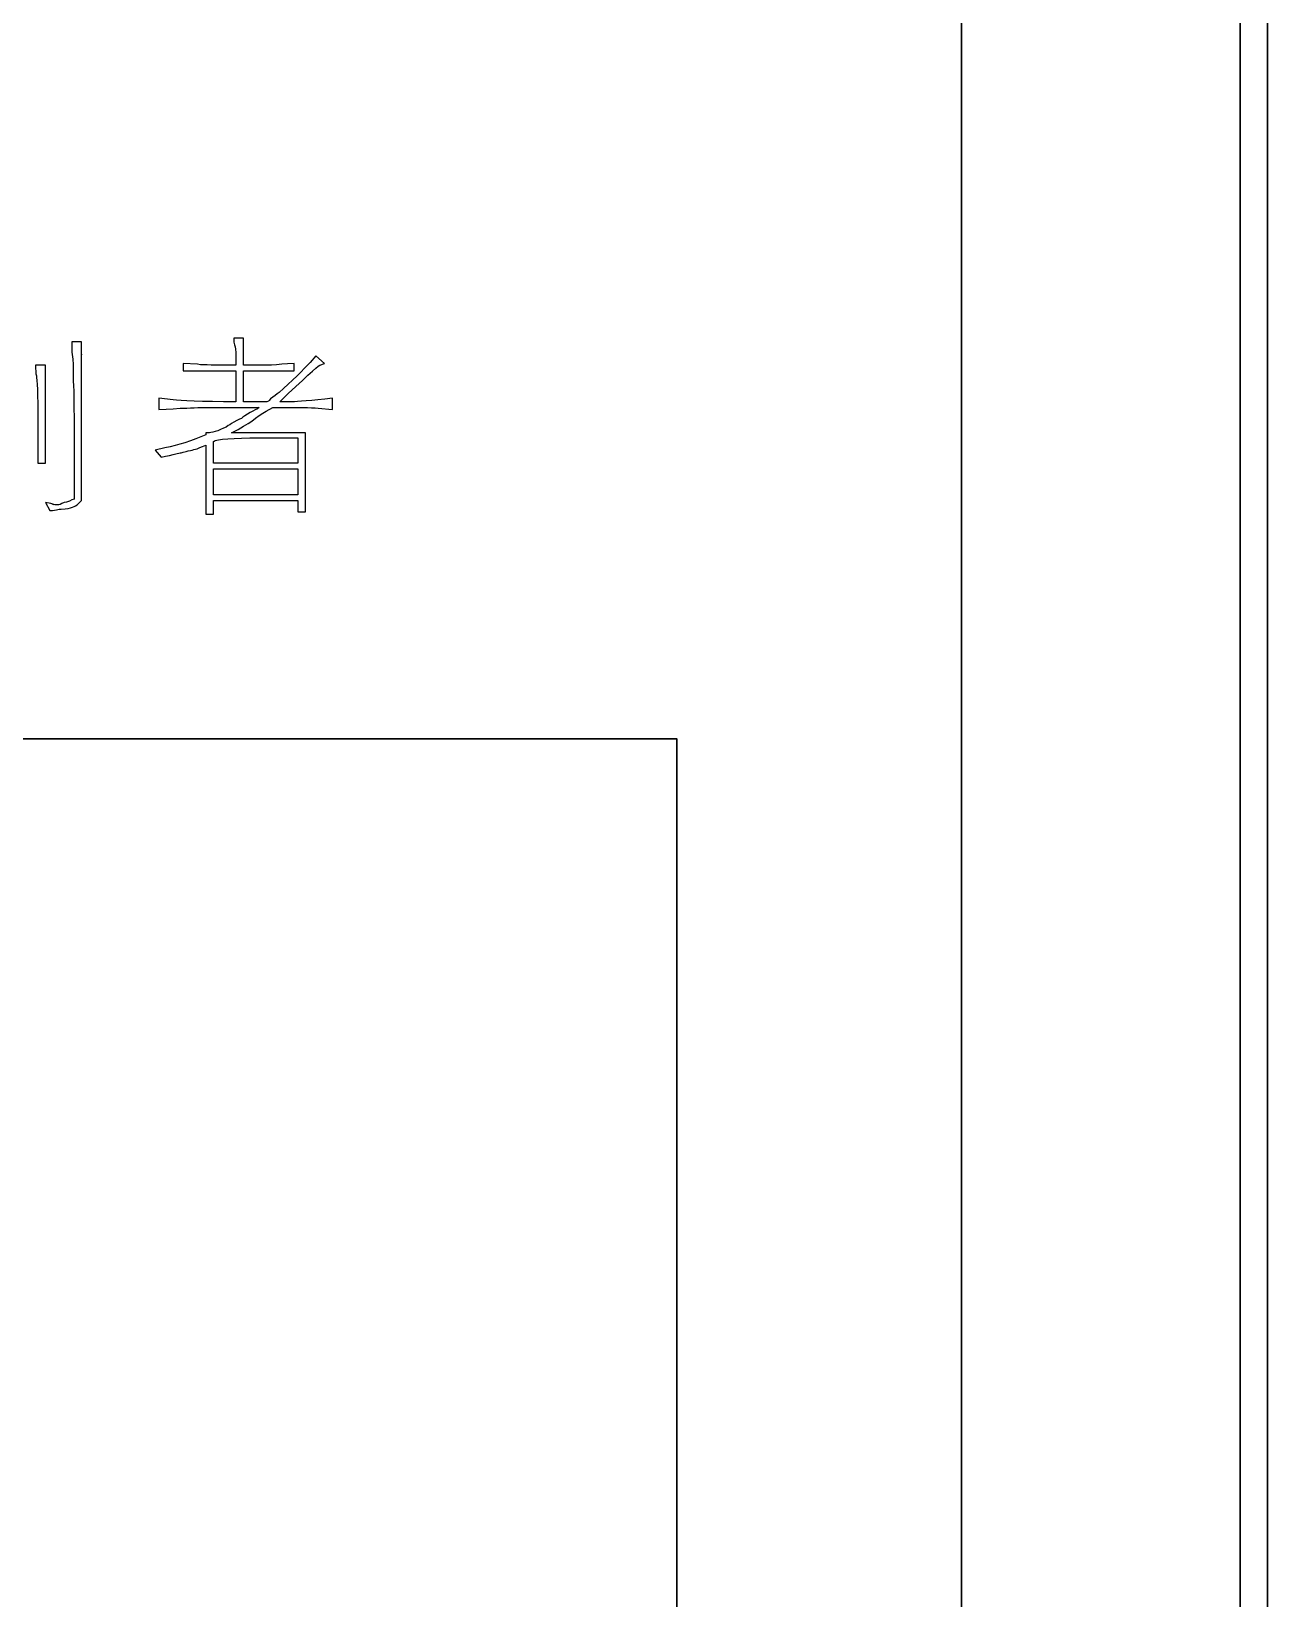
# Model space of a CAD drawing. Header units: inches. Extents: x -9450 to 207408, y -100115 to 6682.
# Drawn here: x 8936 to 9450, y 4728 to 5380 of the extents above; entities that cross this region are included whole.
import ezdxf

# ---------------------------------------------------------------- set-up
doc = ezdxf.new("R2010")
doc.units = ezdxf.units.IN
doc.header["$MEASUREMENT"] = 0
doc.layers.add('E. 图框', color=4, linetype='Continuous')
doc.layers.add('E.01 布局 文字', color=71, linetype='Continuous')

# ---------------------------------------------------------------- blocks, each defined once
blk = doc.blocks.new('eet')
at = {"layer": 'E. 图框', "lineweight": 30}
for p, q in [((9450, -6682.5), (9450, 6682.5)), ((9438.55, 6666.47), (9438.55, -6666.47)), ((9322.88, 6329.78), (9322.88, -6329.78))]:
    blk.add_line(p, q, dxfattribs=at)
at = {"layer": 'E. 图框', "color": 7, "lineweight": 30}
blk.add_line((9438.55, 6666.47), (9438.55, -6666.47), dxfattribs=at)
at = {"layer": 'E. 图框', "lineweight": 30}
blk.add_lwpolyline([(7687.76, 5085.5), (9204.61, 5085.5), (9204.61, 1882.01), (7687.76, 1882.01)], close=True, dxfattribs=at)
at = {"layer": 'E.01 布局 文字'}
for p, q in [((9020.44, 5252.01), (9020.44, 5251.14)), ((9024.49, 5252.01), (9020.44, 5252.01)), ((9020.44, 5251.14), (9020.51, 5250.42)), ((9024.49, 5249.86), (9024.49, 5252.01)), ((8953.16, 5250.5), (8953.16, 5248.19)), ((8957.22, 5250.5), (8953.16, 5250.5)), ((8953.16, 5248.19), (8953.24, 5246.45)), ((8953.24, 5246.45), (8953.32, 5245.17)), ((8953.32, 5245.17), (8953.48, 5244.46)), ((8953.48, 5244.46), (8953.64, 5243.26)), ((8957.22, 5249.31), (8957.22, 5250.5)), ((8957.22, 5248.59), (8957.22, 5249.31)), ((8957.22, 5247.64), (8957.22, 5248.59)), ((8957.22, 5246.45), (8957.22, 5247.64)), ((8957.22, 5245.09), (8957.22, 5246.45)), ((8957.22, 5245.17), (8957.22, 5245.41)), ((8957.22, 5245.41), (8957.22, 5245.09)), ((8957.22, 5244.46), (8957.22, 5245.17)), ((8957.22, 5243.11), (8957.22, 5244.46)), ((9020.51, 5250.42), (9020.59, 5249.79)), ((9020.59, 5249.79), (9020.75, 5249.31)), ((9020.75, 5249.31), (9021.07, 5248.51)), ((9021.07, 5248.51), (9021.23, 5247.48)), ((9021.23, 5247.48), (9021.31, 5246.13)), ((9021.31, 5246.13), (9021.39, 5244.46)), ((9021.39, 5244.46), (9021.39, 5240.88)), ((9024.49, 5248.99), (9024.49, 5249.86)), ((9024.49, 5247.16), (9024.49, 5248.99)), ((9024.49, 5244.46), (9024.49, 5247.16)), ((9024.49, 5240.88), (9024.49, 5244.46)), ((9054.63, 5244.78), (9052.16, 5241.99)), ((9058.13, 5241.52), (9054.63, 5244.78)), ((8938.13, 5240.88), (8938.13, 5239.53)), ((8942.19, 5240.88), (8938.13, 5240.88)), ((8938.13, 5239.53), (8938.21, 5238.25)), ((8938.21, 5238.25), (8938.29, 5237.22)), ((8942.19, 5237.94), (8942.19, 5240.88)), ((8942.19, 5237.62), (8942.19, 5237.94)), ((8953.64, 5243.26), (8953.72, 5241.2)), ((8953.72, 5241.2), (8953.8, 5238.18)), ((8953.8, 5238.18), (8953.8, 5234.28)), ((8957.22, 5241.28), (8957.22, 5243.11)), ((8957.22, 5238.81), (8957.22, 5241.28)), ((8957.22, 5235.87), (8957.22, 5238.81)), ((9005.41, 5241.2), (8999.44, 5241.52)), ((8999.44, 5241.52), (8999.44, 5238.49)), ((8999.44, 5238.49), (9002.54, 5238.49)), ((9002.54, 5238.49), (9005.41, 5238.49)), ((9006.68, 5241.04), (9005.41, 5241.2)), ((9005.41, 5238.49), (9007.95, 5238.49)), ((9008.03, 5240.96), (9006.68, 5241.04)), ((9007.95, 5238.49), (9010.26, 5238.49)), ((9009.46, 5240.96), (9008.03, 5240.96)), ((9011.05, 5240.88), (9009.46, 5240.96)), ((9010.26, 5238.49), (9012.24, 5238.49)), ((9012.64, 5240.88), (9011.05, 5240.88)), ((9012.24, 5238.49), (9013.91, 5238.49)), ((9014.87, 5240.88), (9012.64, 5240.88)), ((9013.91, 5238.49), (9015.27, 5238.49)), ((9017.81, 5240.88), (9014.87, 5240.88)), ((9015.27, 5238.49), (9016.38, 5238.49)), ((9016.38, 5238.49), (9021.39, 5238.49)), ((9021.39, 5240.88), (9017.81, 5240.88)), ((9021.39, 5238.49), (9021.39, 5225.61)), ((9029.26, 5240.88), (9024.49, 5240.88)), ((9024.49, 5225.61), (9024.49, 5238.49)), ((9024.49, 5238.49), (9027.11, 5238.49)), ((9027.11, 5238.49), (9029.42, 5238.49)), ((9030.93, 5240.88), (9029.26, 5240.88)), ((9029.42, 5238.49), (9031.65, 5238.49)), ((9032.68, 5240.88), (9030.93, 5240.88)), ((9031.65, 5238.49), (9033.64, 5238.49)), ((9034.43, 5240.88), (9032.68, 5240.88)), ((9033.64, 5238.49), (9035.38, 5238.49)), ((9036.1, 5240.88), (9034.43, 5240.88)), ((9035.38, 5238.49), (9036.98, 5238.49)), ((9038.17, 5241.04), (9036.1, 5240.88)), ((9036.98, 5238.49), (9038.41, 5238.49)), ((9040.39, 5241.2), (9038.17, 5241.04)), ((9038.41, 5238.49), (9039.6, 5238.49)), ((9039.6, 5238.49), (9045.56, 5238.49)), ((9042.86, 5241.36), (9040.39, 5241.2)), ((9045.56, 5241.52), (9042.86, 5241.36)), ((9045.56, 5238.49), (9045.56, 5241.52)), ((9048.19, 5237.86), (9046.84, 5236.43)), ((9050.02, 5239.69), (9048.19, 5237.86)), ((9052.16, 5241.99), (9050.02, 5239.69)), ((9051.29, 5236.66), (9053.12, 5238.33)), ((9053.12, 5238.33), (9054.55, 5239.61)), ((9054.55, 5239.61), (9055.58, 5240.48)), ((9055.58, 5240.48), (9056.22, 5240.88)), ((9056.22, 5240.88), (9058.13, 5241.52)), ((8938.29, 5237.22), (8938.45, 5236.43)), ((8938.45, 5236.43), (8938.53, 5235.71)), ((8938.53, 5235.71), (8938.69, 5234.52)), ((8938.69, 5234.52), (8938.77, 5232.85)), ((8938.77, 5232.85), (8938.93, 5230.7)), ((8942.19, 5236.11), (8942.19, 5237.62)), ((8942.19, 5233.32), (8942.19, 5236.11)), ((8942.19, 5229.19), (8942.19, 5233.32)), ((8953.8, 5234.28), (8953.88, 5232.21)), ((8953.88, 5232.21), (8953.96, 5229.98)), ((8957.22, 5232.37), (8957.22, 5235.87)), ((8957.22, 5228.32), (8957.22, 5232.37)), ((9041.19, 5231.18), (9039.28, 5229.51)), ((9043.02, 5232.93), (9041.19, 5231.18)), ((9044.93, 5234.6), (9043.02, 5232.93)), ((9043.1, 5229.03), (9046.28, 5231.97)), ((9046.84, 5236.43), (9044.93, 5234.6)), ((9046.28, 5231.97), (9048.98, 5234.52)), ((9048.98, 5234.52), (9051.29, 5236.66)), ((8938.93, 5230.7), (8938.93, 5228.08)), ((8938.93, 5228.08), (8939.01, 5224.98)), ((8939.01, 5224.98), (8939.01, 5221.32)), ((8942.19, 5223.86), (8942.19, 5229.19)), ((8953.96, 5229.98), (8953.96, 5227.6)), ((8953.96, 5227.6), (8954.04, 5225.13)), ((8954.04, 5225.13), (8954.04, 5222.43)), ((8957.22, 5223.7), (8957.22, 5228.32)), ((8995.31, 5226.49), (8989.34, 5227.12)), ((8989.34, 5227.12), (8989.34, 5222.35)), ((8996.74, 5226.33), (8995.31, 5226.49)), ((8998.65, 5226.09), (8996.74, 5226.33)), ((9001.03, 5226.01), (8998.65, 5226.09)), ((9004.05, 5225.85), (9001.03, 5226.01)), ((9007.55, 5225.77), (9004.05, 5225.85)), ((9011.61, 5225.69), (9007.55, 5225.77)), ((9016.22, 5225.61), (9011.61, 5225.69)), ((9021.39, 5225.61), (9016.22, 5225.61)), ((9034.27, 5225.61), (9024.49, 5225.61)), ((9034.91, 5225.93), (9034.27, 5225.61)), ((9035.15, 5226.17), (9034.91, 5225.93)), ((9035.78, 5226.8), (9035.15, 5226.17)), ((9036.74, 5227.52), (9035.78, 5226.8)), ((9037.61, 5228.24), (9036.74, 5227.52)), ((9038.49, 5228.87), (9037.61, 5228.24)), ((9039.28, 5229.51), (9038.49, 5228.87)), ((9039.6, 5225.61), (9043.1, 5229.03)), ((9044.61, 5225.61), (9039.6, 5225.61)), ((9045.64, 5225.61), (9044.61, 5225.61)), ((9046.99, 5225.69), (9045.64, 5225.61)), ((9048.58, 5225.85), (9046.99, 5225.69)), ((9050.57, 5226.01), (9048.58, 5225.85)), ((9052.88, 5226.17), (9050.57, 5226.01)), ((9055.42, 5226.49), (9052.88, 5226.17)), ((9058.37, 5226.72), (9055.42, 5226.49)), ((9061.55, 5227.12), (9058.37, 5226.72)), ((9061.55, 5222.35), (9061.55, 5227.12)), ((8939.01, 5221.32), (8939.01, 5217.26)), ((8942.19, 5217.26), (8942.19, 5223.86)), ((8954.04, 5222.43), (8954.12, 5219.65)), ((8954.12, 5219.65), (8954.12, 5216.71)), ((8957.22, 5218.53), (8957.22, 5223.7)), ((8957.22, 5212.81), (8957.22, 5218.53)), ((8989.34, 5222.35), (8992.37, 5222.59)), ((8992.37, 5222.59), (8995.23, 5222.75)), ((8995.23, 5222.75), (8998.17, 5222.91)), ((8998.17, 5222.91), (9000.95, 5222.91)), ((9000.95, 5222.91), (9002.46, 5223.07)), ((9002.46, 5223.07), (9003.97, 5223.15)), ((9003.97, 5223.15), (9005.57, 5223.23)), ((9005.57, 5223.23), (9007.24, 5223.23)), ((9007.24, 5223.23), (9008.9, 5223.23)), ((9008.9, 5223.23), (9010.89, 5223.23)), ((9010.89, 5223.23), (9013.28, 5223.23)), ((9013.28, 5223.23), (9016.06, 5223.23)), ((9016.06, 5223.23), (9031.09, 5223.23)), ((9022.82, 5218.38), (9021.71, 5217.82)), ((9023.62, 5218.69), (9022.82, 5218.38)), ((9024.25, 5219.25), (9023.62, 5218.69)), ((9025.13, 5219.81), (9024.25, 5219.25)), ((9026.16, 5220.44), (9025.13, 5219.81)), ((9027.35, 5221.16), (9026.16, 5220.44)), ((9028.39, 5221.71), (9027.35, 5221.16)), ((9027.99, 5217.5), (9029.5, 5218.77)), ((9029.34, 5222.27), (9028.39, 5221.71)), ((9030.3, 5222.75), (9029.34, 5222.27)), ((9029.5, 5218.77), (9031.01, 5219.89)), ((9031.09, 5223.23), (9030.3, 5222.75)), ((9031.01, 5219.89), (9032.52, 5220.92)), ((9032.52, 5220.92), (9033.95, 5221.71)), ((9033.95, 5221.71), (9036.74, 5223.23)), ((9036.74, 5223.23), (9039.04, 5223.23)), ((9039.04, 5223.23), (9041.19, 5223.23)), ((9041.19, 5223.23), (9043.1, 5223.23)), ((9043.1, 5223.23), (9044.77, 5223.23)), ((9044.77, 5223.23), (9046.2, 5223.23)), ((9046.2, 5223.23), (9047.47, 5223.23)), ((9047.47, 5223.23), (9048.51, 5223.23)), ((9048.51, 5223.23), (9049.3, 5223.23)), ((9049.3, 5223.23), (9051.13, 5223.23)), ((9051.13, 5223.23), (9052.72, 5223.15)), ((9052.72, 5223.15), (9054.23, 5223.07)), ((9054.23, 5223.07), (9055.58, 5222.91)), ((9055.58, 5222.91), (9061.55, 5222.35)), ((8939.01, 5217.26), (8939.01, 5200.17)), ((8942.19, 5209.31), (8942.19, 5217.26)), ((8954.12, 5216.71), (8954.12, 5213.6)), ((8954.12, 5213.6), (8954.12, 5185.14)), ((8957.22, 5206.61), (8957.22, 5212.81)), ((9008.83, 5211.85), (9006.84, 5211.06)), ((9009.46, 5212.73), (9008.83, 5212.73)), ((9008.83, 5212.73), (9008.83, 5211.85)), ((9010.42, 5212.73), (9009.46, 5212.73)), ((9010.97, 5212.81), (9010.42, 5212.73)), ((9011.77, 5212.97), (9010.97, 5212.81)), ((9012.72, 5213.21), (9011.77, 5212.97)), ((9013.84, 5213.6), (9012.72, 5213.21)), ((9015.03, 5214.08), (9013.84, 5213.6)), ((9016.22, 5214.64), (9015.03, 5214.08)), ((9017.25, 5215.11), (9016.22, 5214.64)), ((9018.21, 5215.75), (9017.25, 5215.11)), ((9018.84, 5216.07), (9018.21, 5215.75)), ((9019.56, 5216.55), (9018.84, 5216.07)), ((9019.48, 5212.73), (9022.26, 5214.16)), ((9047.15, 5212.73), (9019.48, 5212.73)), ((9020.51, 5217.1), (9019.56, 5216.55)), ((9021.71, 5217.82), (9020.51, 5217.1)), ((9022.26, 5214.16), (9024.57, 5215.43)), ((9024.57, 5215.43), (9026.48, 5216.55)), ((9026.48, 5216.55), (9027.99, 5217.5)), ((9048.03, 5212.73), (9047.15, 5212.73)), ((9050.25, 5212.73), (9048.03, 5212.73)), ((9050.25, 5179.81), (9050.25, 5212.73)), ((8942.19, 5200.17), (8942.19, 5209.31)), ((8957.22, 5199.77), (8957.22, 5206.61)), ((8991.89, 5206.45), (8987.83, 5205.57)), ((8987.83, 5205.57), (8990.3, 5202.55)), ((8994.03, 5206.92), (8991.89, 5206.45)), ((8996.1, 5207.4), (8994.03, 5206.92)), ((8998.09, 5207.96), (8996.1, 5207.4)), ((9000.08, 5208.51), (8998.09, 5207.96)), ((9002.46, 5209.39), (9000.08, 5208.51)), ((9000.63, 5204.94), (9001.59, 5205.18)), ((9001.59, 5205.18), (9002.46, 5205.33)), ((9004.77, 5210.26), (9002.46, 5209.39)), ((9002.46, 5205.33), (9003.18, 5205.57)), ((9003.18, 5205.57), (9003.82, 5205.73)), ((9003.82, 5205.73), (9004.53, 5205.89)), ((9004.53, 5205.89), (9005.25, 5206.13)), ((9006.84, 5211.06), (9004.77, 5210.26)), ((9005.25, 5206.13), (9006.04, 5206.45)), ((9006.04, 5206.45), (9007, 5206.92)), ((9007, 5206.92), (9007.55, 5207)), ((9007.55, 5207), (9008.83, 5207.64)), ((9008.83, 5207.64), (9008.83, 5178.85)), ((9012.01, 5209.15), (9012.32, 5209.31)), ((9012.01, 5200.17), (9012.01, 5209.15)), ((9012.32, 5209.31), (9012.8, 5209.47)), ((9012.8, 5209.47), (9013.44, 5209.63)), ((9013.44, 5209.63), (9014.15, 5209.79)), ((9014.15, 5209.79), (9015.82, 5210.03)), ((9015.82, 5210.03), (9018.05, 5210.26)), ((9018.05, 5210.26), (9020.59, 5210.42)), ((9020.59, 5210.42), (9023.7, 5210.5)), ((9023.7, 5210.5), (9027.19, 5210.58)), ((9027.19, 5210.58), (9031.09, 5210.66)), ((9031.09, 5210.66), (9047.15, 5210.66)), ((9047.15, 5210.66), (9047.15, 5200.17)), ((8939.01, 5200.17), (8942.19, 5200.17)), ((8957.22, 5192.45), (8957.22, 5199.77)), ((8990.3, 5202.55), (8992.05, 5202.95)), ((8992.05, 5202.95), (8993.72, 5203.35)), ((8993.72, 5203.35), (8995.31, 5203.74)), ((8995.31, 5203.74), (8996.9, 5204.06)), ((8996.9, 5204.06), (8997.69, 5204.3)), ((8997.69, 5204.3), (8998.17, 5204.38)), ((8998.17, 5204.38), (8998.65, 5204.38)), ((8998.65, 5204.38), (8999.44, 5204.62)), ((8999.44, 5204.62), (9000.63, 5204.94)), ((9047.15, 5200.17), (9012.01, 5200.17)), ((8957.22, 5184.58), (8957.22, 5192.45)), ((9012.01, 5186.97), (9012.01, 5197.78)), ((9012.01, 5197.78), (9047.15, 5197.78)), ((9047.15, 5197.78), (9047.15, 5186.97)), ((9047.15, 5186.97), (9012.01, 5186.97)), ((8944.42, 5183.39), (8942.19, 5183.7)), ((8942.19, 5183.7), (8944.1, 5180.37)), ((8944.1, 5180.37), (8944.57, 5180.37)), ((8945.53, 5182.99), (8944.42, 5183.39)), ((8944.57, 5180.37), (8945.21, 5180.44)), ((8945.21, 5180.44), (8946.01, 5180.52)), ((8946.24, 5182.83), (8945.29, 5183.07)), ((8945.29, 5183.07), (8945.53, 5182.99)), ((8946.01, 5180.52), (8946.88, 5180.68)), ((8947.2, 5182.75), (8946.24, 5182.83)), ((8946.88, 5180.68), (8947.99, 5180.92)), ((8947.75, 5182.83), (8947.2, 5182.75)), ((8948.39, 5182.99), (8947.75, 5182.83)), ((8947.99, 5180.92), (8948.79, 5181)), ((8949.11, 5183.31), (8948.39, 5182.99)), ((8948.79, 5181), (8950.38, 5181.16)), ((8950.06, 5183.7), (8949.11, 5183.31)), ((8951.02, 5183.94), (8950.06, 5183.7)), ((8950.38, 5181.16), (8951.65, 5181.32)), ((8952.21, 5184.26), (8951.02, 5183.94)), ((8951.65, 5181.32), (8952.69, 5181.56)), ((8953.16, 5184.82), (8952.21, 5184.26)), ((8952.69, 5181.56), (8953.48, 5181.88)), ((8954.12, 5185.14), (8953.16, 5184.82)), ((8953.48, 5181.88), (8954.12, 5182.11)), ((8954.12, 5182.11), (8954.75, 5182.43)), ((8954.75, 5182.43), (8955.39, 5182.83)), ((8955.39, 5182.83), (8956.02, 5183.39)), ((8956.02, 5183.39), (8957.22, 5184.58)), ((9012.01, 5178.85), (9012.01, 5184.58)), ((9012.01, 5184.58), (9047.15, 5184.58)), ((9047.15, 5184.58), (9047.15, 5179.81)), ((9047.15, 5179.81), (9050.25, 5179.81)), ((9008.83, 5178.85), (9012.01, 5178.85))]:
    blk.add_line(p, q, dxfattribs=at)

msp = doc.modelspace()

# ---------------------------------------------------------------- block references
at = {"layer": 'Defpoints'}
msp.add_blockref('eet', (0, 0), dxfattribs=at)

doc.saveas('drawing.dxf')
